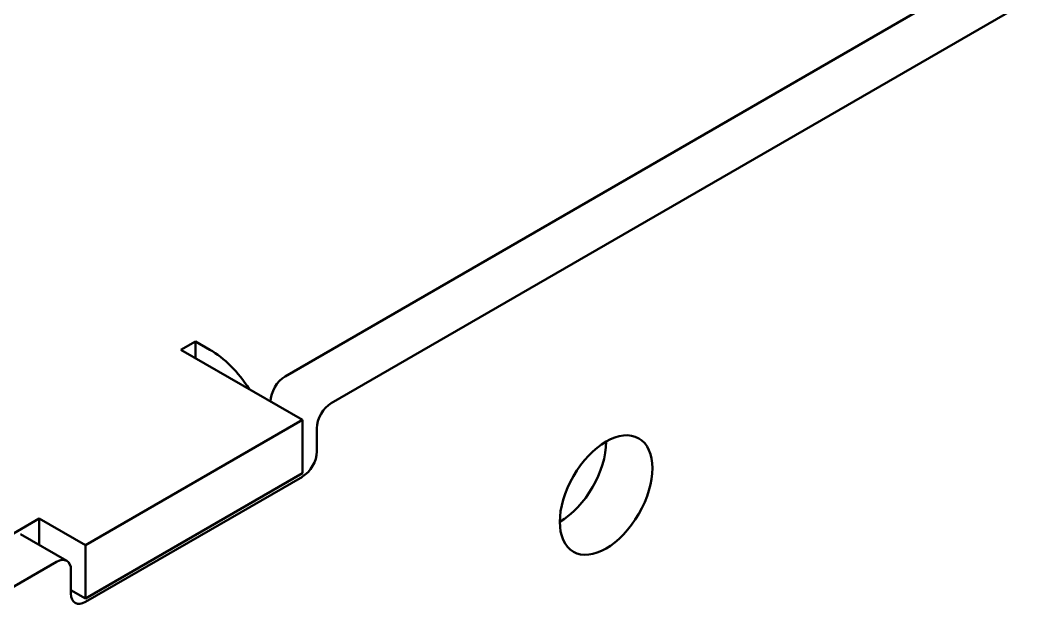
# Model space of a CAD drawing. Header units: millimetres. Extents: x 2121 to 4904, y 892 to 1933.
# Drawn here: x 3153.07 to 3175.58, y 1725.41 to 1738.3 of the extents above; entities that cross this region are included whole.
import ezdxf

# ---------------------------------------------------------------- set-up
doc = ezdxf.new("R2010")
doc.units = ezdxf.units.MM
doc.header["$LTSCALE"] = 1.8
doc.layers.add('외형선(ISO)', color=7, linetype='Continuous', lineweight=50)

msp = doc.modelspace()

# ---------------------------------------------------------------- linework, layer by layer
at = {"layer": '외형선(ISO)'}
for p, q in [((3285.212, 1803.405), (3158.888, 1730.471)), ((3286.231, 1802.817), (3159.906, 1729.883)), ((3156.597, 1731.059), (3156.915, 1731.243)), ((3156.915, 1731.243), (3157.233, 1731.059)), ((3156.915, 1730.875), (3156.915, 1731.243)), ((3159.27, 1729.516), (3156.597, 1731.059)), ((3159.27, 1729.516), (3154.497, 1726.76)), ((3159.27, 1728.34), (3159.27, 1729.516)), ((3159.588, 1729.332), (3159.588, 1728.818)), ((3154.497, 1725.584), (3159.27, 1728.34)), ((3159.27, 1728.266), (3154.497, 1725.511)), ((3153.478, 1727.348), (3152.269, 1726.65)), ((3153.478, 1727.348), (3154.497, 1726.76)), ((3153.478, 1726.765), (3153.478, 1727.348)), ((3154.085, 1726.415), (3153.067, 1727.003)), ((3154.497, 1726.76), (3154.497, 1725.584)), ((3153.86, 1726.393), (3152.269, 1725.474)), ((3154.178, 1725.694), (3154.178, 1726.209)), ((3154.178, 1725.768), (3154.497, 1725.584))]:
    msp.add_line(p, q, dxfattribs=at)
for centre, major_axis, start_param, end_param in [((3157.233, 1729.516), (0.945, -1.637), 1.651647, 2.356194), ((3158.888, 1730.104), (-0.225, -0.39), 3.926991, 5.497787), ((3159.906, 1729.516), (-0.225, -0.39), 3.926991, 5.497787), ((3164.934, 1728.45), (0.72, 1.247), 3.926991, 5.497787), ((3159.27, 1728.634), (-0.225, -0.39), 0.785398, 2.356194), ((3153.86, 1726.025), (0.225, 0.39), 5.497787, 7.068583), ((3154.497, 1725.878), (-0.225, -0.39), 5.497787, 7.068583)]:
    msp.add_ellipse(centre, major_axis=major_axis, ratio=0.57735, start_param=start_param, end_param=end_param, dxfattribs=at)
msp.add_ellipse((3165.952, 1727.862), major_axis=(0.72, 1.247), ratio=0.57735, dxfattribs=at)

doc.saveas('drawing.dxf')
